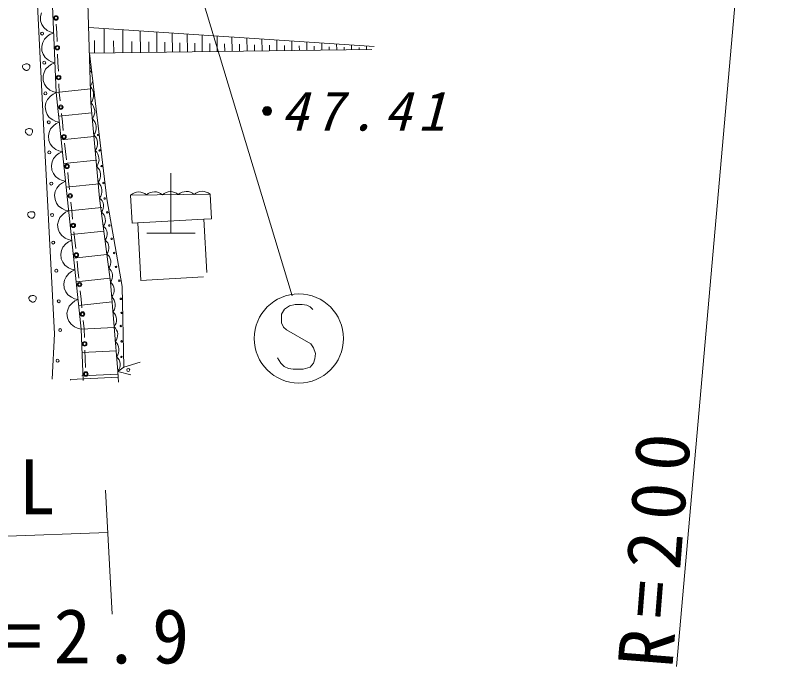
# Model space of a CAD drawing. Units: millimetres, scale not verified. Extents: x 40000 to 680000, y 20000 to 380000.
# Drawn here: x 516460 to 542473, y 242610 to 264394 of the extents above; entities that cross this region are included whole.
import ezdxf

# ---------------------------------------------------------------- set-up
doc = ezdxf.new("R2010")
doc.units = ezdxf.units.MM
doc.header["$LTSCALE"] = 1000
doc.linetypes.add('CHAIN', pattern=[18.5, 12, -1.5, 3.5, -1.5])
doc.layers.add('S-BGD', color=7, linetype='Continuous', lineweight=13)
doc.layers.add('S-BMK', color=1, linetype='CHAIN', lineweight=13)
doc.styles.add('ＭＳ ゴシック', font='')
doc.styles.get('ＭＳ ゴシック').set_extended_font_data('MS Gothic')

msp = doc.modelspace()

# ---------------------------------------------------------------- linework, layer by layer
at = {"layer": 'S-BGD'}
for p, q in [((516852, 284375), (525721, 255012)), ((517349, 261619), (517007, 268778)), ((517825, 261814), (517517, 268797)), ((518886, 264807), (518986, 261468)), ((517325, 264486), (517293, 264367)), ((517293, 264367), (517300, 264212)), ((517300, 264212), (517342, 264097)), ((517342, 264097), (517407, 263990)), ((517837, 263816), (517825, 264101)), ((517407, 263990), (517521, 263897)), ((517521, 263897), (517621, 263844)), ((517621, 263844), (517737, 263810)), ((517737, 263810), (517624, 263767)), ((517837, 263816), (517850, 263531)), ((528463, 263361), (518910, 263996)), ((519432, 263143), (519422, 263962)), ((520057, 263151), (520047, 263921)), ((520644, 263159), (520635, 263881)), ((521196, 263166), (521187, 263845)), ((521714, 263173), (521705, 263810)), ((522213, 263180), (522206, 263777)), ((517424, 263601), (517369, 263488)), ((517530, 263703), (517424, 263601)), ((517624, 263767), (517530, 263703)), ((519105, 263139), (519099, 263562)), ((519750, 263147), (519745, 263544)), ((520356, 263155), (520351, 263528)), ((522713, 263186), (522706, 263744)), ((523213, 263193), (523207, 263710)), ((523713, 263199), (523707, 263677)), ((524213, 263206), (524207, 263644)), ((524713, 263212), (524708, 263611)), ((525213, 263219), (525208, 263577)), ((525713, 263225), (525709, 263544)), ((517369, 263488), (517337, 263370)), ((517337, 263370), (517344, 263215)), ((528388, 263260), (518936, 263137)), ((520924, 263163), (520920, 263513)), ((521459, 263170), (521454, 263499)), ((521964, 263176), (521960, 263485)), ((522463, 263183), (522460, 263472)), ((522963, 263189), (522960, 263458)), ((523463, 263196), (523460, 263445)), ((523963, 263203), (523960, 263432)), ((524463, 263209), (524460, 263418)), ((524963, 263216), (524961, 263405)), ((525463, 263222), (525461, 263391)), ((525963, 263229), (525961, 263378)), ((526213, 263232), (526209, 263511)), ((526463, 263235), (526461, 263365)), ((526713, 263238), (526710, 263477)), ((526963, 263242), (526961, 263351)), ((527213, 263245), (527210, 263444)), ((527463, 263248), (527461, 263338)), ((527712, 263252), (527710, 263411)), ((527962, 263255), (527961, 263324)), ((528212, 263258), (528211, 263377)), ((517344, 263215), (517386, 263099)), ((517386, 263099), (517451, 262992)), ((517881, 262819), (517869, 263104)), ((518936, 263137), (519515, 258264)), ((516709, 262732), (516727, 262749)), ((516727, 262749), (516750, 262761)), ((516750, 262761), (516777, 262770)), ((516777, 262770), (516805, 262775)), ((516805, 262775), (516834, 262776)), ((516834, 262776), (516862, 262773)), ((516862, 262773), (516888, 262766)), ((516888, 262766), (516910, 262754)), ((516910, 262754), (516927, 262738)), ((516927, 262738), (516936, 262720)), ((517451, 262992), (517565, 262900)), ((517565, 262900), (517665, 262847)), ((517668, 262770), (517574, 262705)), ((517665, 262847), (517781, 262812)), ((517781, 262812), (517668, 262770)), ((517881, 262819), (517894, 262534)), ((516694, 262691), (516698, 262713)), ((516697, 262669), (516694, 262691)), ((516706, 262646), (516697, 262669)), ((516698, 262713), (516709, 262732)), ((516720, 262623), (516706, 262646)), ((516737, 262603), (516720, 262623)), ((516758, 262584), (516737, 262603)), ((516780, 262569), (516758, 262584)), ((516803, 262559), (516780, 262569)), ((516827, 262553), (516803, 262559)), ((516849, 262554), (516827, 262553)), ((516868, 262561), (516849, 262554)), ((516886, 262573), (516868, 262561)), ((516902, 262589), (516886, 262573)), ((516916, 262609), (516902, 262589)), ((516927, 262630), (516916, 262609)), ((516935, 262654), (516927, 262630)), ((516940, 262677), (516935, 262654)), ((516936, 262720), (516940, 262699)), ((516940, 262699), (516940, 262677)), ((517413, 262491), (517381, 262372)), ((517468, 262603), (517413, 262491)), ((517574, 262705), (517468, 262603)), ((517381, 262372), (517388, 262217)), ((517388, 262217), (517430, 262102)), ((517430, 262102), (517495, 261995)), ((517495, 261995), (517609, 261902)), ((517925, 261822), (517913, 262107)), ((517625, 261696), (517527, 261588)), ((517609, 261902), (517709, 261849)), ((517716, 261765), (517625, 261696)), ((517709, 261849), (517825, 261814)), ((517825, 261814), (517716, 261765)), ((517825, 261814), (518972, 261939)), ((517825, 261814), (518656, 253902)), ((517925, 261822), (517955, 261539)), ((517349, 261619), (517767, 253741)), ((517479, 261473), (517454, 261353)), ((517527, 261588), (517479, 261473)), ((518986, 261468), (519276, 258286)), ((517454, 261353), (517470, 261200)), ((517470, 261200), (517519, 261087)), ((517519, 261087), (517590, 260985)), ((517590, 260985), (517709, 260900)), ((517909, 261023), (519012, 261139)), ((518029, 260833), (517999, 261115)), ((517729, 260707), (517631, 260599)), ((517709, 260900), (517811, 260853)), ((517819, 260776), (517729, 260707)), ((517811, 260853), (517929, 260825)), ((517929, 260825), (517819, 260776)), ((518029, 260833), (518059, 260550)), ((516786, 260525), (516790, 260547)), ((516789, 260503), (516786, 260525)), ((516798, 260480), (516789, 260503)), ((516790, 260547), (516802, 260567)), ((516812, 260458), (516798, 260480)), ((516802, 260567), (516820, 260583)), ((516830, 260437), (516812, 260458)), ((516820, 260583), (516843, 260596)), ((516850, 260419), (516830, 260437)), ((516843, 260596), (516869, 260605)), ((516872, 260404), (516850, 260419)), ((516869, 260605), (516897, 260610)), ((516896, 260393), (516872, 260404)), ((516919, 260388), (516896, 260393)), ((516897, 260610), (516926, 260610)), ((516926, 260610), (516954, 260607)), ((516961, 260395), (516941, 260388)), ((516954, 260607), (516980, 260600)), ((516978, 260407), (516961, 260395)), ((516994, 260423), (516978, 260407)), ((516980, 260600), (517002, 260588)), ((517008, 260443), (516994, 260423)), ((517002, 260588), (517019, 260572)), ((517020, 260465), (517008, 260443)), ((517019, 260572), (517028, 260554)), ((517028, 260488), (517020, 260465)), ((517028, 260554), (517032, 260534)), ((517032, 260511), (517028, 260488)), ((517032, 260534), (517032, 260511)), ((517583, 260484), (517558, 260364)), ((517631, 260599), (517583, 260484)), ((516941, 260388), (516919, 260388)), ((517558, 260364), (517574, 260211)), ((517574, 260211), (517623, 260098)), ((517992, 260232), (519095, 260348)), ((517623, 260098), (517694, 259996)), ((517694, 259996), (517813, 259911)), ((517813, 259911), (517915, 259864)), ((518133, 259844), (518103, 260126)), ((517833, 259718), (517734, 259610)), ((517923, 259787), (517833, 259718)), ((517915, 259864), (518033, 259836)), ((518033, 259836), (517923, 259787)), ((518133, 259844), (518163, 259561)), ((517687, 259495), (517662, 259375)), ((517662, 259375), (517678, 259222)), ((517734, 259610), (517687, 259495)), ((518075, 259441), (519178, 259557)), ((517678, 259222), (517727, 259109)), ((517727, 259109), (517798, 259007)), ((518237, 258855), (518207, 259137)), ((521664, 259116), (521664, 257116)), ((517798, 259007), (517917, 258922)), ((517917, 258922), (518019, 258875)), ((518019, 258875), (518137, 258847)), ((518137, 258847), (518027, 258798)), ((518237, 258855), (518266, 258572)), ((517838, 258621), (517790, 258506)), ((517937, 258729), (517838, 258621)), ((518027, 258798), (517937, 258729)), ((518158, 258650), (519261, 258765)), ((517790, 258506), (517766, 258386)), ((517766, 258386), (517782, 258233)), ((520314, 258386), (522974, 258415)), ((520314, 258386), (520366, 257449)), ((522974, 258415), (523020, 257592)), ((517782, 258233), (517831, 258120)), ((517831, 258120), (517902, 258018)), ((518341, 257866), (518311, 258148)), ((519276, 258286), (519640, 255475)), ((519515, 258264), (520035, 255331)), ((516878, 257787), (516896, 257803)), ((516896, 257803), (516919, 257816)), ((516919, 257816), (516945, 257824)), ((516945, 257824), (516973, 257829)), ((516973, 257829), (517002, 257830)), ((517002, 257830), (517030, 257827)), ((517030, 257827), (517056, 257820)), ((517056, 257820), (517078, 257808)), ((517078, 257808), (517095, 257792)), ((517095, 257792), (517104, 257774)), ((517902, 258018), (518021, 257933)), ((518021, 257933), (518123, 257886)), ((518131, 257809), (518041, 257740)), ((518123, 257886), (518241, 257858)), ((518241, 257858), (518131, 257809)), ((518241, 257858), (519344, 257974)), ((518341, 257866), (518370, 257583)), ((516863, 257745), (516866, 257767)), ((516866, 257723), (516863, 257745)), ((516866, 257767), (516878, 257787)), ((516874, 257700), (516866, 257723)), ((516888, 257678), (516874, 257700)), ((516906, 257657), (516888, 257678)), ((516926, 257639), (516906, 257657)), ((516948, 257624), (516926, 257639)), ((516972, 257613), (516948, 257624)), ((516995, 257608), (516972, 257613)), ((517018, 257608), (516995, 257608)), ((517037, 257615), (517018, 257608)), ((517054, 257627), (517037, 257615)), ((517071, 257643), (517054, 257627)), ((517084, 257663), (517071, 257643)), ((517096, 257685), (517084, 257663)), ((517104, 257708), (517096, 257685)), ((517104, 257774), (517108, 257754)), ((517108, 257731), (517104, 257708)), ((517108, 257754), (517108, 257731)), ((517942, 257632), (517894, 257517)), ((518041, 257740), (517942, 257632)), ((522766, 257578), (520549, 257460)), ((523020, 257592), (522766, 257578)), ((522861, 255796), (522766, 257578)), ((517894, 257517), (517869, 257397)), ((517869, 257397), (517885, 257244)), ((520544, 257459), (520366, 257449)), ((520549, 257460), (520652, 255532)), ((517885, 257244), (517935, 257131)), ((517935, 257131), (518006, 257029)), ((518006, 257029), (518124, 256944)), ((518324, 257067), (519427, 257183)), ((518445, 256877), (518415, 257159)), ((520859, 257116), (522469, 257116)), ((518145, 256751), (518046, 256643)), ((518124, 256944), (518227, 256897)), ((518235, 256820), (518145, 256751)), ((518227, 256897), (518345, 256869)), ((518345, 256869), (518235, 256820)), ((518445, 256877), (518474, 256594)), ((517998, 256528), (517973, 256408)), ((518046, 256643), (517998, 256528)), ((517973, 256408), (517989, 256255)), ((517989, 256255), (518039, 256142)), ((519521, 256393), (518407, 256276)), ((518039, 256142), (518109, 256040)), ((518109, 256040), (518228, 255955)), ((518548, 255887), (518519, 256170)), ((518249, 255762), (518150, 255654)), ((518228, 255955), (518331, 255908)), ((518339, 255831), (518249, 255762)), ((518331, 255908), (518449, 255880)), ((518449, 255880), (518339, 255831)), ((518548, 255887), (518578, 255605)), ((518102, 255539), (518077, 255419)), ((518150, 255654), (518102, 255539)), ((519623, 255604), (518490, 255485)), ((519640, 255475), (519881, 252487)), ((520652, 255532), (522749, 255645)), ((518077, 255419), (518093, 255265)), ((518093, 255265), (518142, 255153)), ((520035, 255331), (520089, 252622)), ((516906, 254939), (516910, 254961)), ((516909, 254917), (516906, 254939)), ((516910, 254961), (516922, 254981)), ((516922, 254981), (516940, 254997)), ((516940, 254997), (516963, 255010)), ((516963, 255010), (516989, 255018)), ((516989, 255018), (517017, 255023)), ((517017, 255023), (517046, 255024)), ((517046, 255024), (517074, 255021)), ((517074, 255021), (517100, 255014)), ((517100, 255014), (517122, 255002)), ((517122, 255002), (517139, 254986)), ((517139, 254986), (517148, 254968)), ((517148, 254968), (517152, 254948)), ((517152, 254948), (517152, 254925)), ((518142, 255153), (518213, 255051)), ((518213, 255051), (518332, 254966)), ((518332, 254966), (518435, 254919)), ((518652, 254898), (518623, 255181)), ((516918, 254894), (516909, 254917)), ((516932, 254872), (516918, 254894)), ((516950, 254851), (516932, 254872)), ((516970, 254833), (516950, 254851)), ((516992, 254818), (516970, 254833)), ((517016, 254807), (516992, 254818)), ((517039, 254802), (517016, 254807)), ((517061, 254802), (517039, 254802)), ((517081, 254809), (517061, 254802)), ((517098, 254821), (517081, 254809)), ((517114, 254837), (517098, 254821)), ((517128, 254857), (517114, 254837)), ((517140, 254879), (517128, 254857)), ((517148, 254902), (517140, 254879)), ((517152, 254925), (517148, 254902)), ((518352, 254773), (518254, 254665)), ((518443, 254842), (518352, 254773)), ((518435, 254919), (518552, 254891)), ((518552, 254891), (518443, 254842)), ((519693, 254811), (518573, 254693)), ((518652, 254898), (518682, 254616)), ((525630, 254675), (525465, 254563)), ((525825, 254728), (525630, 254675)), ((526058, 254728), (525825, 254728)), ((526215, 254698), (526058, 254728)), ((526328, 254645), (526215, 254698)), ((518206, 254550), (518181, 254430)), ((518181, 254430), (518197, 254276)), ((518254, 254665), (518206, 254550)), ((525465, 254563), (525368, 254398)), ((526410, 254555), (526328, 254645)), ((518197, 254276), (518246, 254164)), ((518246, 254164), (518317, 254062)), ((518756, 253909), (518726, 254192)), ((525368, 254398), (525360, 254225)), ((525360, 254225), (525368, 254113)), ((518317, 254062), (518436, 253977)), ((518436, 253977), (518538, 253930)), ((518538, 253930), (518656, 253902)), ((519763, 253952), (518656, 253902)), ((518656, 253902), (518722, 252178)), ((518756, 253909), (518767, 253622)), ((525368, 254113), (525428, 253963)), ((525428, 253963), (525533, 253880)), ((517767, 253741), (517689, 252224)), ((525533, 253880), (526350, 253408)), ((526350, 253408), (526440, 253273)), ((519826, 253170), (518686, 253119)), ((518794, 252902), (518783, 253190)), ((526440, 253273), (526500, 253085)), ((518794, 252902), (518805, 252614)), ((525338, 252763), (525233, 252935)), ((526485, 252905), (526433, 252763)), ((526500, 253085), (526485, 252905)), ((520089, 252622), (519881, 252487)), ((520089, 252622), (520634, 252789)), ((525458, 252650), (525338, 252763)), ((525600, 252583), (525458, 252650)), ((526328, 252628), (526095, 252560)), ((526433, 252763), (526328, 252628)), ((518679, 252335), (519888, 252388)), ((519881, 252487), (519906, 252125)), ((520325, 252371), (519881, 252487)), ((525750, 252560), (525600, 252583)), ((526095, 252560), (525750, 252560)), ((518299, 252211), (519898, 252292)), ((518299, 252211), (518299, 252197)), ((519471, 248510), (519690, 244358)), ((514266, 246904), (519546, 247096))]:
    msp.add_line(p, q, dxfattribs=at)
for centre, radius in [((517815, 264314), 75), ((517815, 264314), 49.5), ((517348, 263792), 50), ((517859, 263317), 75), ((517859, 263317), 49.5), ((517419, 262816), 50), ((517903, 262320), 75), ((517903, 262320), 49.5), ((517462, 261790), 50), ((517977, 261327), 75), ((517977, 261327), 49.5), ((524884, 261204), 150), ((524884, 261204), 131), ((524884, 261204), 112), ((524884, 261204), 93.7), ((524883, 261204), 75), ((524884, 261204), 75), ((524884, 261204), 56.2), ((524884, 261204), 37.5), ((524883, 261204), 37.5), ((524884, 261204), 18.7), ((517573, 260824), 50), ((518081, 260338), 75), ((519227, 260399), 25), ((518081, 260338), 49.5), ((519273, 259879), 25), ((517590, 259812), 50), ((518185, 259349), 75), ((518185, 259349), 49.5), ((519346, 259356), 25), ((517658, 258771), 50), ((519405, 258788), 25), ((518289, 258360), 75), ((518289, 258360), 49.5), ((519442, 258272), 25), ((519533, 257806), 25), ((517686, 257720), 50), ((518393, 257371), 75), ((518393, 257371), 49.5), ((519600, 257367), 25), ((517721, 256798), 50), ((519677, 256922), 25), ((518496, 256382), 75), ((518496, 256382), 49.5), ((519763, 256445), 25), ((519826, 255983), 25), ((517826, 255853), 50), ((518600, 255393), 75), ((519934, 255519), 25), ((518600, 255393), 49.5), ((519986, 254913), 25), ((525945, 253588), 1492), ((517908, 254833), 50), ((518704, 254404), 75), ((518704, 254404), 49.5), ((520010, 254443), 25), ((517954, 253867), 50), ((519984, 254002), 25), ((518775, 253405), 75), ((518775, 253405), 49.5), ((520011, 253490), 25), ((517868, 252844), 50), ((520006, 252970), 25), ((518814, 252398), 75), ((518814, 252398), 49.5), ((520233, 252533), 50)]:
    msp.add_circle(centre, radius, dxfattribs=at)
for centre, radius, start, end in [((518587, 262843), 437, 326.5508, 337.4082), ((518612, 262287), 437, 21.8943, 38.6794), ((518612, 262287), 437, 324.7529, 351.6655), ((518636, 261731), 437, 323.0232, 40.4077), ((518706, 261175), 405, 324.0527, 46.3689), ((518755, 260645), 405, 324.0535, 46.3689), ((518803, 260114), 405, 324.0527, 46.3689), ((518851, 259584), 405, 324.0527, 46.3689), ((518900, 259054), 405, 324.0535, 46.3689), ((518948, 258523), 405, 324.0527, 46.3689), ((520583, 258085), 404, 49.4119, 131.8154), ((521115, 258091), 404, 49.4119, 131.8154), ((521647, 258097), 404, 49.4119, 131.8154), ((522179, 258102), 404, 49.4119, 131.8154), ((522711, 258108), 404, 49.4119, 131.8154), ((519079, 258022), 329, 321.4863, 53.27), ((519140, 257553), 329, 321.4878, 53.2695), ((519201, 257085), 329, 321.4878, 53.2685), ((519261, 256617), 329, 321.4863, 53.27), ((519322, 256148), 329, 321.4878, 53.2695), ((519383, 255680), 329, 321.4878, 53.2685), ((519399, 255205), 362, 320.9805, 48.24), ((519439, 254707), 362, 320.9824, 48.2395), ((519479, 254209), 362, 320.9805, 48.24), ((519519, 253711), 362, 320.9805, 48.24), ((519559, 253213), 362, 320.9824, 48.2395), ((519600, 252715), 362, 320.9805, 48.24)]:
    msp.add_arc(centre, radius, start, end, dxfattribs=at)
at = {"layer": 'S-BMK', "linetype": 'Continuous'}
msp.add_line((542473, 286520), (538589, 242610), dxfattribs=at)

# ---------------------------------------------------------------- texts
at = {"layer": 'S-BGD', "attachment_point": 7, "style": 'ＭＳ ゴシック'}
for s, insert, char_height in [('\\T1.28;\\Q15;47.41', (525337, 260521), 1320), ('\\T1.32;GL', (514912, 247674), 1833), ('\\T1.32;L=2.9', (514444, 242680), 1833)]:
    msp.add_mtext(s, dxfattribs=dict(at, insert=insert, char_height=char_height))
at = {"layer": 'S-BMK', "insert": (538480, 242524), "char_height": 1833, "attachment_point": 7, "rotation": 85.5, "style": 'ＭＳ ゴシック'}
msp.add_mtext('\\T1.32;R=200', dxfattribs=at)

doc.saveas('drawing.dxf')
